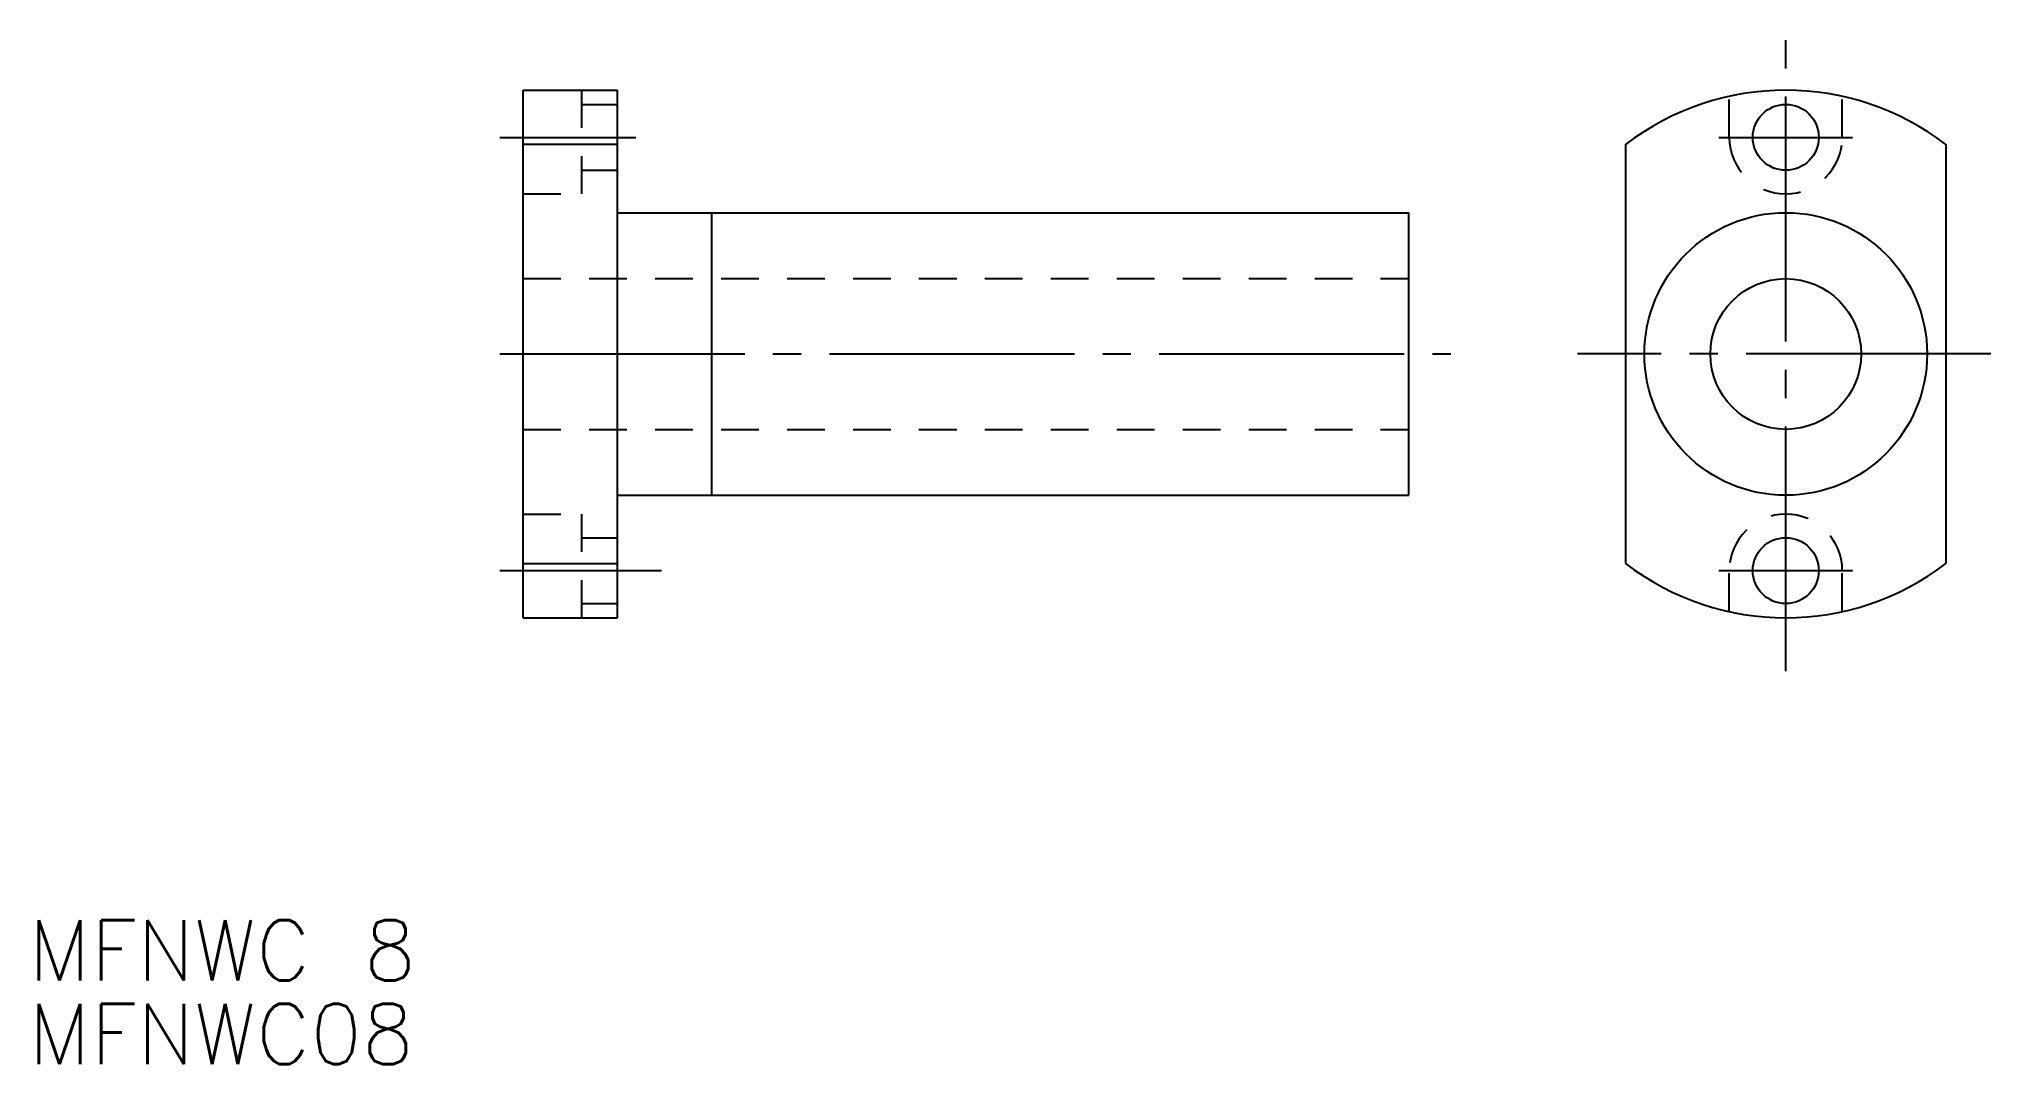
# Model space of a CAD drawing. Extents: x 80 to 184, y 139 to 193.
import ezdxf

# ---------------------------------------------------------------- set-up
doc = ezdxf.new("R2010")
doc.units = 0
doc.linetypes.add('CENTER', pattern=[17.5, 13, -1.5, 1.5, -1.5])
doc.linetypes.add('DASHED', pattern=[3.5, 2, -1.5])
doc.layers.get('0').update_dxf_attribs({"linetype": 'CONTINUOUS'})
doc.layers.add('CENTER', color=1, linetype='CENTER')
doc.styles.get("Standard").update_dxf_attribs({"font": 'txt.shx', "bigfont": '@extfont2.shx'})

msp = doc.modelspace()

# ---------------------------------------------------------------- linework, layer by layer
at = {"color": 7, "linetype": 'CONTINUOUS'}
for p, q in [((105.76, 190.39), (110.76, 190.39)), ((105.76, 162.39), (105.76, 190.39)), ((110.76, 162.39), (110.76, 190.39)), ((105.76, 187.52), (110.76, 187.52)), ((164.26, 187.52), (164.26, 165.27)), ((181.26, 187.52), (181.26, 165.27)), ((110.76, 183.89), (152.76, 183.89)), ((115.76, 168.89), (115.76, 183.89)), ((152.76, 168.89), (152.76, 183.89)), ((110.76, 168.89), (152.76, 168.89)), ((105.76, 165.27), (110.76, 165.27)), ((105.76, 162.39), (110.76, 162.39))]:
    msp.add_line(p, q, dxfattribs=at)
at = {"color": 3, "linetype": 'DASHED'}
for p, q in [((108.86, 184.89), (108.86, 190.39)), ((108.86, 189.64), (110.76, 189.64)), ((169.76, 187.89), (169.76, 190.03)), ((175.76, 187.89), (175.76, 190.03)), ((108.86, 186.14), (110.76, 186.14)), ((105.76, 184.89), (108.86, 184.89)), ((105.76, 180.39), (152.76, 180.39)), ((105.76, 172.39), (152.76, 172.39)), ((105.76, 167.89), (108.86, 167.89)), ((108.86, 162.39), (108.86, 167.89)), ((108.86, 166.64), (110.76, 166.64)), ((169.76, 162.76), (169.76, 164.89)), ((175.76, 162.76), (175.76, 164.89)), ((108.86, 163.14), (110.76, 163.14))]:
    msp.add_line(p, q, dxfattribs=at)
at = {"color": 7, "linetype": 'CONTINUOUS'}
for centre, radius in [((172.76, 187.89), 1.75), ((172.76, 176.39), 7.5), ((172.76, 176.39), 4), ((172.76, 164.89), 1.75)]:
    msp.add_circle(centre, radius, dxfattribs=at)
for start, end in [(52.6168, 127.3832), (232.6168, 307.3832)]:
    msp.add_arc((172.76, 176.39), 14, start, end, dxfattribs=at)
at = {"color": 3, "linetype": 'DASHED'}
for centre, start, end in [((172.76, 187.89), 180, 0), ((172.76, 164.89), 0, 180)]:
    msp.add_arc(centre, 3, start, end, dxfattribs=at)
at = {"layer": 'CENTER', "color": 1, "linetype": 'CENTER'}
for p, q in [((172.76, 159.55), (172.76, 193.11)), ((104.51, 187.89), (111.73, 187.89)), ((169.21, 187.89), (176.3, 187.89)), ((104.51, 176.39), (154.98, 176.39)), ((183.65, 176.39), (161.71, 176.39)), ((104.51, 164.89), (111.73, 164.89)), ((104.51, 164.89), (113.09, 164.89)), ((169.21, 164.89), (176.3, 164.89))]:
    msp.add_line(p, q, dxfattribs=at)

# ---------------------------------------------------------------- texts
at = {"color": 7, "linetype": 'CONTINUOUS'}
for s, p in [('MFNWC 8', (79.51, 143.14)), ('MFNWC08', (79.51, 138.7))]:
    msp.add_text(s, height=3.2, dxfattribs=at).set_placement(p)

doc.saveas('drawing.dxf')
